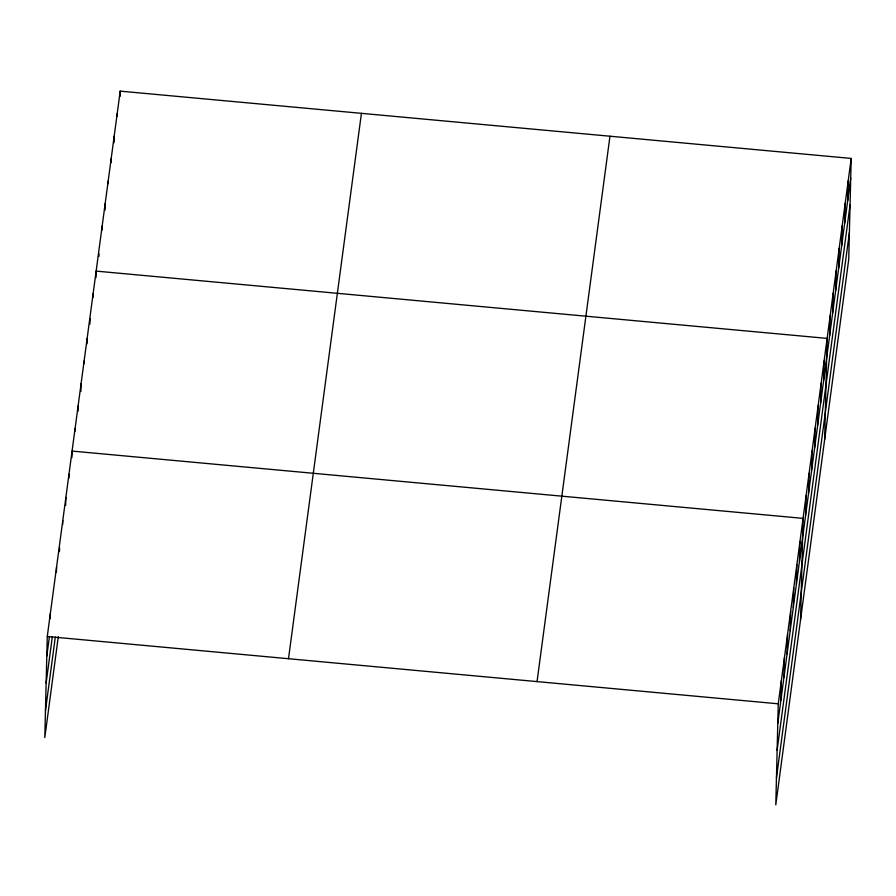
<?xml version="1.0" encoding="UTF-8"?>
<svg xmlns="http://www.w3.org/2000/svg" width="896" height="896" viewBox="0 0 896 896"><rect width="100%" height="100%" fill="white"/><g stroke="black" fill="none" stroke-linecap="round" stroke-linejoin="round"><path stroke-width="1.34" d="M851.2 158.424L778.266 703.808L775.79 804.866L848.725 259.493L851.2 158.424L120.21 91.134L47.275 636.507L44.8 737.576L58.296 636.675M50.243 618.576L50.366 613.334M56.437 572.208L56.571 566.978M59.472 551.656L59.573 547.725M62.675 524.552L62.765 520.621M65.677 505.299L65.867 497.437M68.869 478.184L68.97 474.264M71.904 457.632L72.072 451.08L803.062 518.37L800.587 619.438M75.018 431.2L75.074 428.59M77.963 411.331L78.086 406.09M80.898 391.451L81.099 383.589M84.045 363.709L84.101 361.099M86.979 343.84L87.114 338.598M89.925 323.96L90.059 318.718M93.038 297.528L93.128 293.608M95.973 277.659L96.141 271.107L827.131 338.397L824.656 439.466M98.952 256.469L99.019 253.848M102.054 230.037L102.155 226.117M105 210.168L105.168 203.616M108.114 183.736L108.17 181.115M111.082 162.557L111.182 158.626M114.027 142.677L114.195 136.125M117.13 116.245L117.197 113.624M120.075 96.376L120.21 91.134M780.886 700.269L781.357 680.624M783.978 677.085L784.459 657.451M787.08 653.912L787.562 634.267M790.182 630.728L790.664 611.083M793.285 607.555L793.766 587.91M796.376 584.371L796.858 564.726M799.478 561.198L799.96 541.554M805.594 515.514L806.075 495.88M808.595 493.024L809.077 473.379M811.608 470.523L812.09 450.878M814.621 448.034L815.091 428.389M817.622 425.533L818.104 405.888M820.635 403.032L821.117 383.398M823.637 380.542L824.118 360.898M829.662 335.541L830.144 315.907M832.664 313.051L833.146 293.406M835.677 290.55L836.158 270.906M838.69 268.05L839.16 248.416M841.691 245.56L842.173 225.915M844.704 223.059L845.186 203.414M847.717 200.558L848.187 180.925M46.794 656.152L49.347 637.067M46.133 683.021L52.338 636.664M45.461 710.707L55.306 637.078M288.501 658.717L361.435 113.344M537.04 681.598L609.974 136.214M777.784 723.442L850.718 178.069M777.123 750.31L850.069 204.938M776.451 777.997L849.386 232.624M47.275 636.507L778.266 703.808"/></g></svg>
